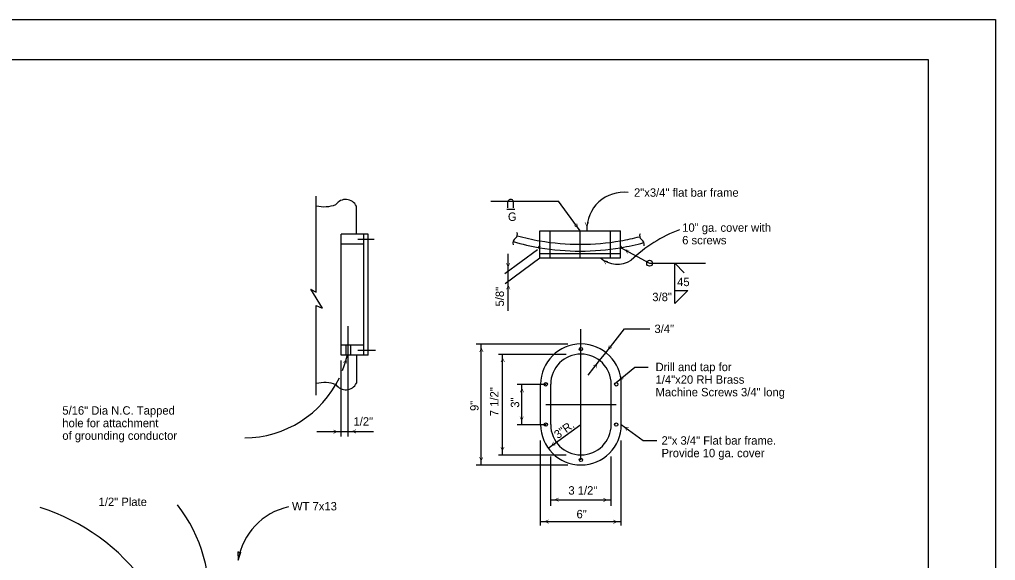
# Model space of a CAD drawing. Extents: x 0 to 2.83, y -0.03 to 1.83.
# Drawn here: x 1.32 to 2.833, y 0.995 to 1.833 of the extents above; entities that cross this region are included whole.
import ezdxf

# ---------------------------------------------------------------- set-up
doc = ezdxf.new("R2010")
doc.units = 0
for name, color, linetype in [('50', 7, 'Continuous'), ('52', 7, 'Continuous'), ('55', 7, 'Continuous'), ('57', 7, 'Continuous'), ('63', 7, 'Continuous')]:
    doc.layers.add(name, color=color, linetype=linetype)

msp = doc.modelspace()

# ---------------------------------------------------------------- linework, layer by layer
at = {"layer": '50'}
for p, q in [((1.7707, 1.4156), (1.7799, 1.411)), ((1.7707, 1.4156), (1.7892, 1.3858)), ((1.7799, 1.4007), (1.7799, 1.4007)), ((1.7799, 1.3904), (1.7892, 1.3858))]:
    msp.add_line(p, q, dxfattribs=at)
at = {"layer": '52'}
for p, q in [((1.8422, 1.5008), (1.8422, 1.5442)), ((1.8604, 1.5008), (1.8187, 1.5008)), ((1.8187, 1.3133), (1.8187, 1.5008)), ((1.8536, 1.3133), (1.8536, 1.5008)), ((1.8604, 1.3133), (1.8604, 1.5008)), ((2.1268, 1.5058), (2.2518, 1.5058)), ((2.1268, 1.4642), (2.1268, 1.5058)), ((2.1893, 1.4642), (2.1893, 1.5058)), ((2.2518, 1.4642), (2.2518, 1.5058)), ((1.8536, 1.4852), (1.8188, 1.4852)), ((2.1266, 1.4805), (2.1266, 1.4806)), ((2.1268, 1.471), (2.2518, 1.471)), ((2.252, 1.4805), (2.252, 1.4805)), ((2.1268, 1.4642), (2.2518, 1.4642)), ((1.8532, 1.3288), (1.8188, 1.3288)), ((1.8256, 1.3288), (1.8256, 1.3133)), ((1.833, 1.3287), (1.833, 1.3132)), ((1.8604, 1.3133), (1.8187, 1.3133)), ((1.8422, 1.3133), (1.8422, 1.2698)), ((2.1279, 1.2055), (2.1279, 1.268)), ((2.1436, 1.2055), (2.1436, 1.268)), ((2.2373, 1.2055), (2.2373, 1.268)), ((2.2529, 1.2055), (2.2529, 1.268))]:
    msp.add_line(p, q, dxfattribs=at)
for centre in [(2.1904, 1.3227), (2.1357, 1.268), (2.2451, 1.268), (2.1357, 1.2055), (2.2451, 1.2055), (2.1904, 1.1509)]:
    msp.add_circle(centre, 0.0026, dxfattribs=at)
for centre, radius, start, end in [((1.7923, 1.5954), 0.0521, 256.225, 290.3632), ((1.8256, 1.5361), 0.0184, 26.1615, 145.3679), ((2.1904, 1.268), 0.0625, 0, 180), ((2.1904, 1.268), 0.0469, 0, 180), ((1.7923, 1.2186), 0.0521, 69.6368, 103.775), ((1.8256, 1.278), 0.0184, 214.6321, 333.8385), ((2.1904, 1.2055), 0.0625, 180.0019, 359.9981), ((2.1904, 1.2055), 0.0469, 180, 0)]:
    msp.add_arc(centre, radius, start, end, dxfattribs=at)
at = {"layer": '55'}
for p, q in [((1.7797, 1.411), (1.7797, 1.5595)), ((2.0506, 1.5516), (2.1555, 1.5516)), ((2.0771, 1.5414), (2.0771, 1.5517)), ((2.0857, 1.5414), (2.0857, 1.5516)), ((2.1893, 1.5058), (2.1555, 1.5516)), ((2.0752, 1.5396), (2.0881, 1.5396)), ((2.1424, 1.4642), (2.1424, 1.5058)), ((2.2362, 1.4642), (2.2362, 1.5058)), ((1.8441, 1.493), (1.8695, 1.493)), ((2.0724, 1.4395), (2.1228, 1.4769)), ((2.0776, 1.4435), (2.0776, 1.4703)), ((2.1246, 1.4802), (2.1268, 1.4824)), ((2.1268, 1.478), (2.1246, 1.4802)), ((2.254, 1.4802), (2.2518, 1.4824)), ((2.2518, 1.478), (2.254, 1.4802)), ((2.2518, 1.4798), (2.2969, 1.4556)), ((2.0727, 1.424), (2.1268, 1.4642)), ((2.2969, 1.4556), (2.3838, 1.4556)), ((2.3358, 1.4556), (2.3505, 1.441)), ((2.3358, 1.3931), (2.3358, 1.4556)), ((2.0776, 1.4277), (2.0776, 1.4435)), ((2.0776, 1.382), (2.0776, 1.4277)), ((2.3358, 1.3931), (2.3562, 1.4135)), ((2.336, 1.4135), (2.3562, 1.4135)), ((1.7797, 1.251), (1.7797, 1.3903)), ((1.8292, 1.1869), (1.8292, 1.358)), ((2.1904, 1.1509), (2.1904, 1.3533)), ((2.2288, 1.3168), (2.2582, 1.3542)), ((2.2582, 1.3542), (2.2971, 1.3542)), ((1.8442, 1.3209), (1.872, 1.3209)), ((2.0281, 1.3305), (2.1698, 1.3305)), ((2.0358, 1.143), (2.0358, 1.3305)), ((1.8187, 1.1869), (1.8187, 1.305)), ((2.0625, 1.3149), (2.1675, 1.3149)), ((2.0688, 1.1587), (2.0688, 1.3149)), ((2.2016, 1.2823), (2.2193, 1.3047)), ((2.2192, 1.3047), (2.2288, 1.3168)), ((2.2451, 1.2707), (2.2739, 1.2947)), ((2.2739, 1.2947), (2.2949, 1.2947)), ((2.0913, 1.268), (2.1357, 1.268)), ((2.0987, 1.2055), (2.0987, 1.268)), ((2.1357, 1.2368), (2.2451, 1.2368)), ((2.0913, 1.2055), (2.1357, 1.2055)), ((2.1396, 1.1691), (2.1904, 1.2055)), ((2.2529, 1.2055), (2.2867, 1.1808)), ((1.7807, 1.1949), (1.8187, 1.1949)), ((1.8187, 1.1949), (1.8292, 1.1949)), ((1.8292, 1.1949), (1.8684, 1.1949)), ((2.1279, 1.0493), (2.1279, 1.1808)), ((2.2529, 1.0493), (2.2529, 1.1808)), ((2.2867, 1.1808), (2.3079, 1.1808)), ((2.0625, 1.1587), (2.1675, 1.1587)), ((2.1436, 1.0799), (2.1436, 1.1561)), ((2.2373, 1.0799), (2.2373, 1.1561)), ((2.0281, 1.143), (2.1698, 1.143)), ((2.1436, 1.089), (2.2373, 1.089)), ((2.1279, 1.0552), (2.2529, 1.0552))]:
    msp.add_line(p, q, dxfattribs=at)
for points in [[(2.1267, 1.4782), (2.1248, 1.4801), (2.1267, 1.4785), (2.1248, 1.4803), (2.1267, 1.4787), (2.125, 1.4804), (2.1267, 1.479), (2.1251, 1.4805), (2.1267, 1.4792), (2.1252, 1.4806), (2.1267, 1.4794), (2.1253, 1.4808), (2.1267, 1.4797), (2.1255, 1.4809), (2.1267, 1.48), (2.1256, 1.4811), (2.1267, 1.4802), (2.1257, 1.4812), (2.1267, 1.4804), (2.1258, 1.4812), (2.1267, 1.4806), (2.1259, 1.4813), (2.1267, 1.4808), (2.1261, 1.4814), (2.1267, 1.4811), (2.1263, 1.4815), (2.1267, 1.4813), (2.1263, 1.4817), (2.1267, 1.4815), (2.1264, 1.4819), (2.1267, 1.4818), (2.1266, 1.4821), (2.1267, 1.4821), (2.1267, 1.4822)], [(2.2519, 1.4782), (2.2538, 1.4801), (2.2519, 1.4785), (2.2538, 1.4802), (2.2519, 1.4787), (2.2536, 1.4803), (2.2519, 1.479), (2.2535, 1.4805), (2.2519, 1.4792), (2.2534, 1.4806), (2.2519, 1.4794), (2.2533, 1.4807), (2.2519, 1.4796), (2.2531, 1.4809), (2.2519, 1.4799), (2.253, 1.481), (2.2519, 1.4802), (2.2529, 1.4811), (2.2519, 1.4804), (2.2528, 1.4812), (2.2519, 1.4806), (2.2527, 1.4813), (2.2519, 1.4807), (2.2525, 1.4814), (2.2519, 1.481), (2.2523, 1.4815), (2.2519, 1.4813), (2.2523, 1.4817), (2.2519, 1.4815), (2.2522, 1.4818), (2.2519, 1.4818), (2.252, 1.4821), (2.2519, 1.4821), (2.2519, 1.4822)]]:
    msp.add_lwpolyline(points, dxfattribs=at)
msp.add_lwpolyline([(1.6587, 0.9953), (1.6631, 1.0078), (1.6605, 1.0067), (1.6583, 1.0084)], close=True, dxfattribs=at)
msp.add_circle((2.2969, 1.4556), 0.00456, dxfattribs=at)
for centre, radius, start, end in [((2.2566, 1.5085), 0.0571, 82.9791, 182.0465), ((2.0814, 1.5499), 0.00465, 22.2157, 157.7843), ((2.0851, 1.5001), 0.0068, 305.4623, 28.4452), ((2.4249, 1.2958), 0.2271, 111.1162, 133.5725), ((2.2881, 1.4981), 0.0068, 151.5548, 234.5377), ((2.0947, 1.4864), 0.00989, 124.7273, 191.5926), ((2.1893, 1.8523), 0.3778, 254.0049, 260.4746), ((2.1893, 1.8523), 0.3673, 254.5836, 260.2058), ((2.1893, 1.8523), 0.3673, 260.2057, 279.7937), ((2.1893, 1.8523), 0.3673, 279.7936, 284.5251), ((2.1893, 1.8523), 0.3778, 279.5178, 285.1197), ((2.2785, 1.4844), 0.00989, 348.4074, 55.2727), ((2.1893, 1.8523), 0.3778, 260.4707, 279.5176), ((2.2469, 1.4941), 0.04, 228.9482, 302.3447), ((1.6672, 1.3497), 0.1648, 338.5694, 347.1038), ((1.6672, 1.3497), 0.1648, 270.5716, 334.3167), ((1.2514, 0.7655), 0.3274, 36.1407, 72.1852), ((1.3858, 0.9401), 0.2277, 352.9521, 38.2536), ((1.7582, 0.9797), 0.1007, 102.1698, 171.1013)]:
    msp.add_arc(centre, radius, start, end, dxfattribs=at)
at = {"layer": '63'}
for p, q in [((0, 1.8333), (2.8333, 1.8333)), ((2.8333, 1.8333), (2.8333, 0))]:
    msp.add_line(p, q, dxfattribs=at)
msp.add_lwpolyline([(2.7292, 1.7708), (0.1042, 1.7708), (0.1042, 0.0624), (2.7292, 0.0624)], close=True, dxfattribs=at)

# ---------------------------------------------------------------- texts
at = {"layer": '55'}
for height, rotation, p in [(0.00867, 306.459, (2.1781, 1.5137)), (0.00868, 269.0452, (2.1954, 1.5195)), (0.00867, 151.7937, (2.2665, 1.4768)), (0.00868, 270, (2.0732, 1.4565)), (0.00868, 141.9479, (2.2335, 1.4593)), (0.00868, 90, (2.0819, 1.4146)), (0.00868, 90, (2.0401, 1.3175)), (0.00868, 231.8387, (2.2334, 1.3297)), (0.00868, 74.105, (1.8285, 1.2992)), (0.00868, 90, (2.0732, 1.3019)), (0.00867, 51.8387, (2.2146, 1.2918)), (0.00868, 219.9089, (2.2523, 1.2823)), (0.00868, 90, (2.103, 1.255)), (0.00868, 270, (2.0943, 1.2186)), (0.00868, 180, (1.8422, 1.1992)), (0.00867, 143.7757, (2.266, 1.2013)), (0.00868, 270, (2.0645, 1.1717)), (0.00868, 215.6527, (2.1477, 1.1802)), (0.00868, 270, (2.0315, 1.1561)), (0.00868, 180, (2.1566, 1.0934)), (0.00868, 180, (2.1409, 1.0595))]:
    msp.add_text('>', height=height, rotation=rotation, dxfattribs=at).set_placement(p)
for p in [(1.8057, 1.1905), (2.2243, 1.0847), (2.2399, 1.0509)]:
    msp.add_text('>', height=0.00868, dxfattribs=at).set_placement(p)
at = {"layer": '57'}
for s, height, p in [('2"x3/4" flat bar frame', 0.013017, (2.2727, 1.5587)), ('G', 0.013, (2.0771, 1.5213)), ('10" ga. cover with', 0.013017, (2.3474, 1.5044)), ('6 screws', 0.01302, (2.3474, 1.4849)), ('45', 0.01302, (2.3396, 1.4202)), ('3/8"', 0.01302, (2.3011, 1.3969)), ('3/4"', 0.01302, (2.3044, 1.3475)), ('Drill and tap for', 0.013017, (2.3061, 1.2884)), ('1/4"x20 RH Brass', 0.013017, (2.3061, 1.2689)), ('Machine Screws 3/4" long', 0.013017, (2.3061, 1.2494)), ('5/16" Dia N.C. Tapped', 0.013017, (1.386, 1.221)), ('hole for attachment', 0.013017, (1.386, 1.2015)), ('1/2" ', 0.013, (1.8376, 1.204)), ('of grounding conductor', 0.013017, (1.386, 1.182)), ('2"x 3/4" Flat bar frame.', 0.013017, (2.3154, 1.1745)), ('Provide 10 ga. cover', 0.013017, (2.3154, 1.155)), ('3 1/2"', 0.01302, (2.1709, 1.0971)), ('1/2" Plate', 0.01302, (1.4423, 1.0794)), ('WT 7x13', 0.01302, (1.7422, 1.0726)), ('6"', 0.01302, (2.1835, 1.0604))]:
    msp.add_text(s, height=height, dxfattribs=at).set_placement(p)
for s, rotation, p in [('5/8"', 90, (2.071, 1.3886)), ('7 1/2"', 90, (2.0625, 1.2186)), ('9"', 90, (2.0316, 1.2267)), ('3"', 90, (2.0946, 1.2318)), ('3"R.', 35.6591, (2.1546, 1.1829))]:
    msp.add_text(s, height=0.01302, rotation=rotation, dxfattribs=at).set_placement(p)

doc.saveas('drawing.dxf')
